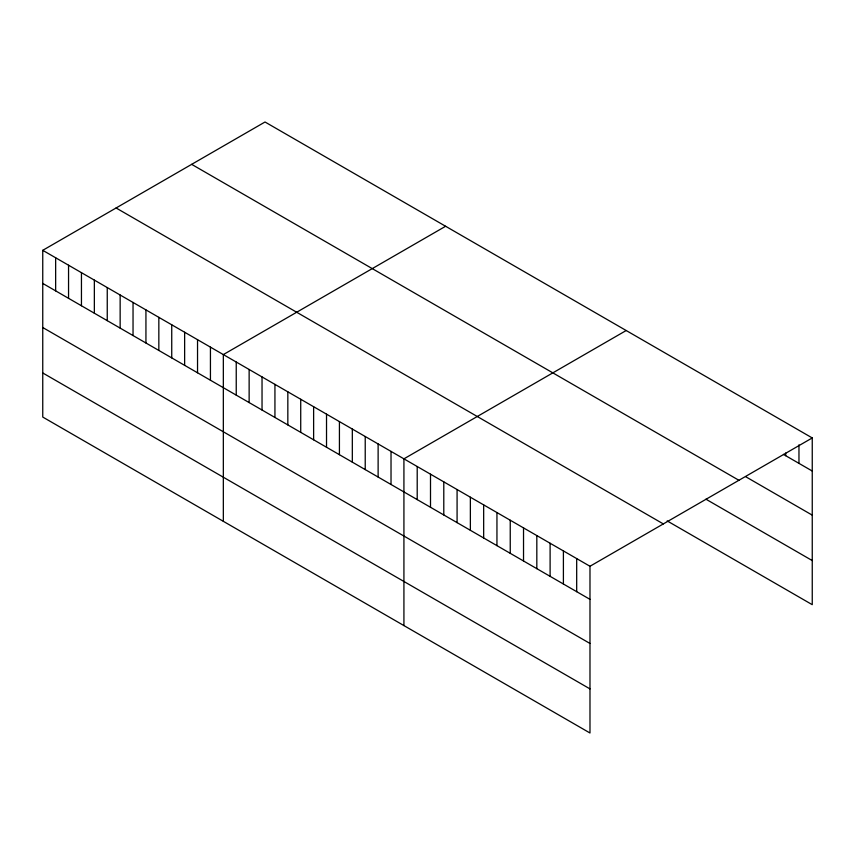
<?xml version="1.0" encoding="UTF-8"?>
<svg xmlns="http://www.w3.org/2000/svg" width="855" height="855" viewBox="0 0 855 855"><rect width="100%" height="100%" fill="white"/><g stroke="black" fill="none" stroke-linecap="round" stroke-linejoin="round"><path stroke-width="1.28" d="M812.25 437.942L589.982 566.267L589.982 733.002L42.75 417.058L42.75 250.323L265.018 121.998L812.25 437.942L812.25 604.677L667.167 520.909M445.605 226.265L223.337 354.59L223.337 521.315M626.191 330.522L403.923 458.846L403.923 625.582M783.458 454.411L812.25 471.03M745.806 476.769L812.25 515.138M191.67 164.352L738.902 480.286M705.931 499.192L812.25 560.57M116.098 207.979L663.33 523.923M42.75 250.323L589.982 566.267M42.75 283.422L589.982 599.355M42.75 327.518L589.982 643.462M42.75 372.962L589.982 688.895M798.965 444.824L798.965 463.357M785.67 453.043L785.67 455.683M576.687 558.593L576.687 591.681M563.402 550.919L563.402 584.018M550.107 543.246L550.107 576.345M536.822 535.572L536.822 568.671M523.527 527.898L523.527 560.998M510.243 520.225L510.243 553.324M496.947 512.562L496.947 545.65M483.663 504.888L483.663 537.977M470.368 497.215L470.368 530.303M457.083 489.541L457.083 522.629M443.788 481.867L443.788 514.956M430.503 474.194L430.503 507.282M417.208 466.52L417.208 499.609M391.024 451.397L391.024 484.496M378.124 443.948L378.124 477.047M365.224 436.51L365.224 469.598M352.324 429.06L352.324 462.149M339.424 421.611L339.424 454.7M326.524 414.162L326.524 447.261M313.625 406.713L313.625 439.812M300.725 399.274L300.725 432.363M287.836 391.825L287.836 424.914M274.936 384.376L274.936 417.464M262.036 376.927L262.036 410.026M249.136 369.478L249.136 402.577M236.237 362.039L236.237 395.128M210.437 347.141L210.437 380.229M197.537 339.692L197.537 372.78M184.637 332.242L184.637 365.341M171.737 324.793L171.737 357.892M158.838 317.355L158.838 350.443M145.938 309.905L145.938 342.994M133.038 302.456L133.038 335.545M120.149 295.007L120.149 328.106M107.249 287.558L107.249 320.657M94.349 280.119L94.349 313.208M81.449 272.67L81.449 305.759M68.55 265.221L68.55 298.31M55.65 257.772L55.65 290.871"/></g></svg>
